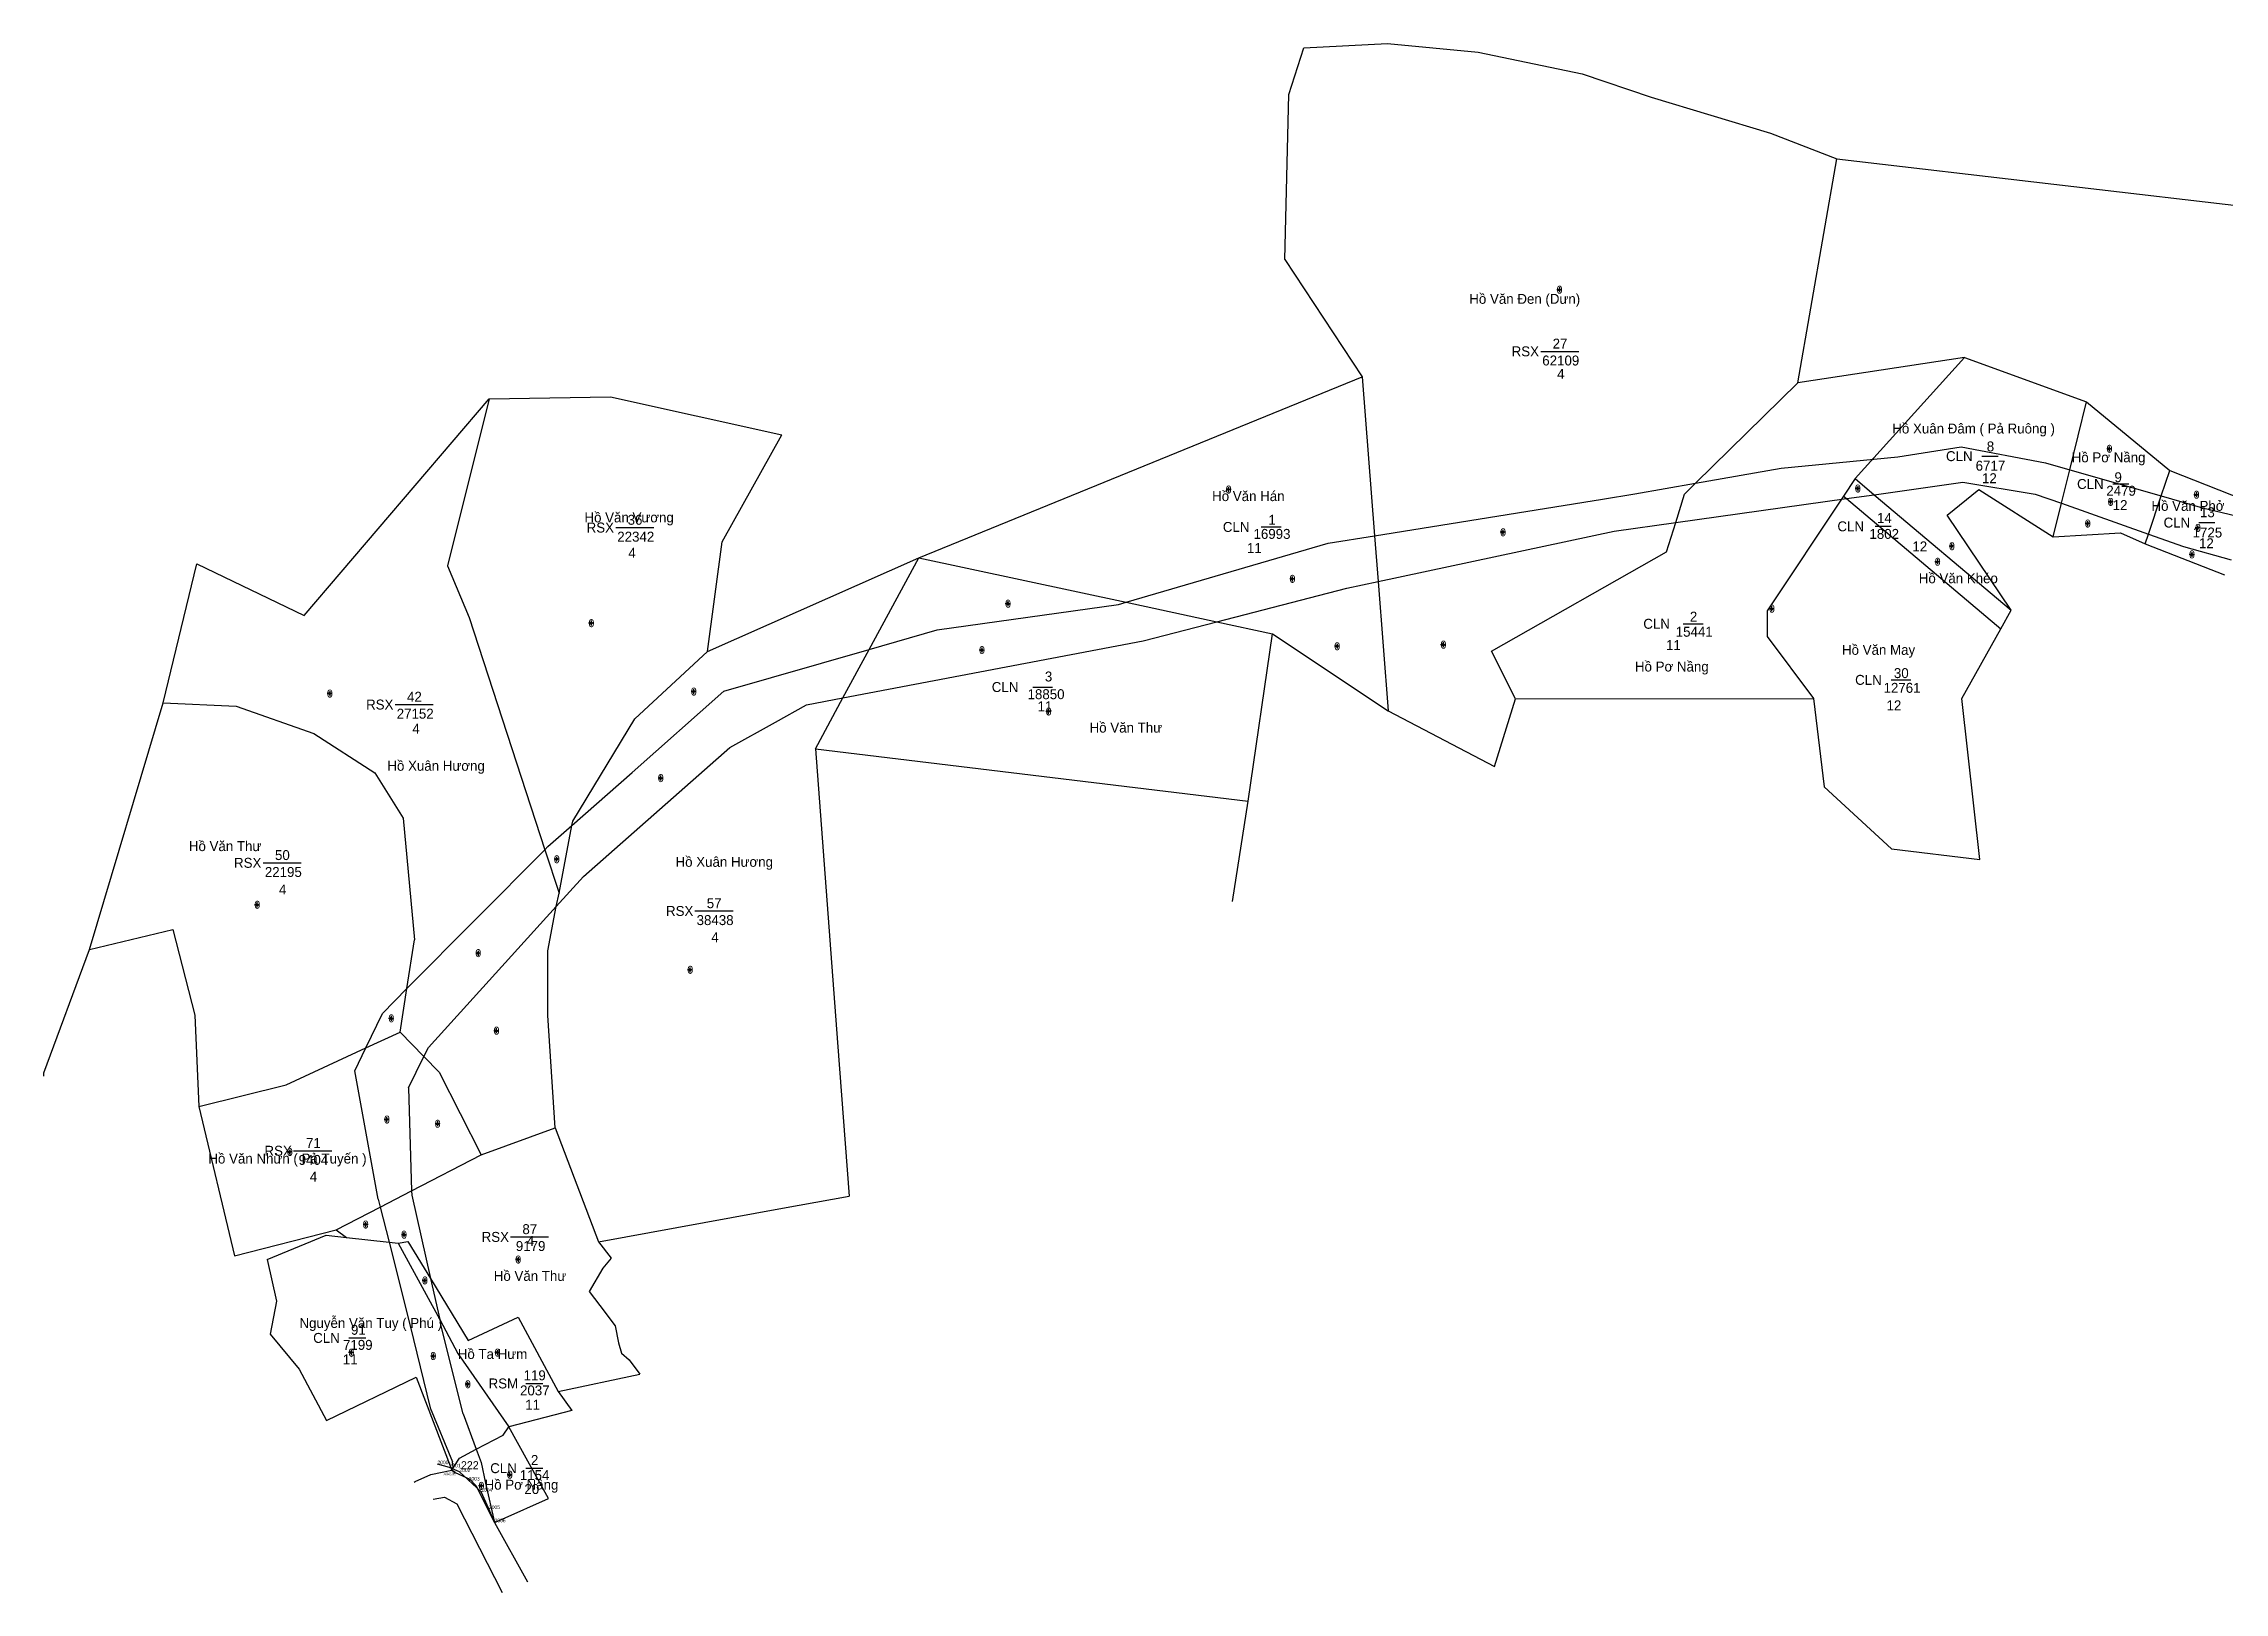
# Model space of a CAD drawing. Extents: x 554102 to 558995, y 1848938 to 1850054.
# Drawn here: x 554102 to 555198, y 1848939 to 1849718 of the extents above; entities that cross this region are included whole.
import ezdxf

# ---------------------------------------------------------------- set-up
doc = ezdxf.new("R2010")
doc.units = 0
for name, color, linetype in [('Level 10', 7, 'Continuous'), ('Level 11', 7, 'Continuous'), ('Level 12', 7, 'Continuous'), ('Level 13', 7, 'Continuous'), ('Level 14', 7, 'Continuous'), ('Level 15', 7, 'Continuous'), ('Level 16', 7, 'Continuous'), ('Level 17', 7, 'Continuous'), ('Level 20', 7, 'Continuous'), ('Level 23', 7, 'Continuous'), ('Level 36', 7, 'Continuous'), ('Level 7', 7, 'Continuous')]:
    doc.layers.add(name, color=color, linetype=linetype)

msp = doc.modelspace()

# ---------------------------------------------------------------- linework, layer by layer
at = {"layer": 'Level 10'}
for p, q in [((554728, 1849692), (554735.6, 1849715.5)), ((554735.6, 1849715.5), (554777.7, 1849717.6)), ((554777.7, 1849717.6), (554823.3, 1849713.2)), ((554823.3, 1849713.2), (554875.5, 1849702.3)), ((554875.5, 1849702.3), (554910.2, 1849690.7)), ((554726, 1849609), (554728, 1849692)), ((554910.2, 1849690.7), (554970.3, 1849672.6)), ((554970.3, 1849672.6), (555003.6, 1849659.6)), ((554984, 1849547), (555003.6, 1849659.6)), ((555003.6, 1849659.6), (555629.2, 1849586.4)), ((554726, 1849609), (554765, 1849550)), ((555067.8, 1849559.7), (554984, 1849547)), ((555012.8, 1849498.8), (555067.8, 1849559.7)), ((555067.8, 1849559.7), (555129.1, 1849537.4)), ((554542, 1849459), (554765, 1849550)), ((554765, 1849550), (554771.2, 1849470)), ((554233, 1849430), (554326, 1849539)), ((554326, 1849539), (554305, 1849455)), ((554326, 1849539), (554387, 1849540)), ((554387, 1849540), (554473.2, 1849520.9)), ((554932.6, 1849496.5), (554984, 1849547)), ((555120.7, 1849503.3), (555129.1, 1849537.4)), ((555129.1, 1849537.4), (555171, 1849502.9)), ((554443.2, 1849467), (554473.2, 1849520.9)), ((555034.3, 1849509.8), (555066.1, 1849514.8)), ((555066.1, 1849514.8), (555108.5, 1849506.8)), ((554932.6, 1849496.5), (554975.6, 1849504.1)), ((554975.6, 1849504.1), (555034.3, 1849509.8)), ((555108.5, 1849506.8), (555120.7, 1849503.3)), ((554902.1, 1849491.1), (554932.6, 1849496.5)), ((554927, 1849491), (554932.6, 1849496.5)), ((555012.8, 1849498.8), (555007, 1849490)), ((555012.8, 1849498.8), (555022.4, 1849490.7)), ((555022.4, 1849490.7), (555066.9, 1849497)), ((555059.1, 1849480.5), (555075, 1849493.4)), ((555066.9, 1849497), (555103.4, 1849491)), ((555075, 1849493.4), (555112.4, 1849469.6)), ((555116.6, 1849486.4), (555120.7, 1849503.3)), ((555120.7, 1849503.3), (555166.7, 1849490.1)), ((555166.7, 1849490.1), (555171, 1849502.9)), ((555171, 1849502.9), (555214, 1849485.9)), ((554771.2, 1849470), (554885.8, 1849488.4)), ((554885.8, 1849488.4), (554902.1, 1849491.1)), ((554922.6, 1849476.7), (554927, 1849491)), ((554922.6, 1849476.7), (555008.4, 1849488.8)), ((555007, 1849490), (554968.6, 1849432.3)), ((555007, 1849490), (555008.4, 1849488.8)), ((555008.4, 1849488.8), (555022.4, 1849490.7)), ((555008.4, 1849488.8), (555086, 1849423.3)), ((555022.4, 1849490.7), (555091.2, 1849432.6)), ((555103.4, 1849491), (555116.6, 1849486.4)), ((555112.4, 1849469.6), (555116.6, 1849486.4)), ((555116.6, 1849486.4), (555160.3, 1849470.9)), ((555160.3, 1849470.9), (555166.7, 1849490.1)), ((555166.7, 1849490.1), (555187.5, 1849484.1)), ((555187.5, 1849484.1), (555210.7, 1849478.5)), ((554773, 1849447.1), (554891.6, 1849472.3)), ((554891.6, 1849472.3), (554922.6, 1849476.7)), ((554918, 1849462), (554922.6, 1849476.7)), ((555091.2, 1849432.6), (555059.1, 1849480.5)), ((555112.4, 1849469.6), (555146.2, 1849471.5)), ((555146.2, 1849471.5), (555158.6, 1849466)), ((555158.6, 1849466), (555160.3, 1849470.9)), ((555160.3, 1849470.9), (555177.9, 1849464.7)), ((554435.7, 1849411.9), (554443.2, 1849467)), ((554646.2, 1849436.6), (554747.9, 1849466.3)), ((554747.9, 1849466.3), (554771.2, 1849470)), ((554771.2, 1849470), (554773, 1849447.1)), ((554830, 1849412), (554918, 1849462)), ((555158.6, 1849466), (555198.6, 1849450.5)), ((555177.9, 1849464.7), (555201.8, 1849457.9)), ((554162, 1849386), (554179, 1849456)), ((554179, 1849456), (554233, 1849430)), ((554305, 1849455), (554316, 1849429)), ((554435.7, 1849411.9), (554542, 1849459)), ((554517, 1849412.9), (554542, 1849459)), ((554542, 1849459), (554646.2, 1849436.6)), ((554691.8, 1849426.8), (554757.2, 1849443.7)), ((554757.2, 1849443.7), (554773, 1849447.1)), ((554773, 1849447.1), (554778, 1849382)), ((554316, 1849429), (554354, 1849312.2)), ((554551.3, 1849422.7), (554642.5, 1849435.5)), ((554642.5, 1849435.5), (554646.2, 1849436.6)), ((554646.2, 1849436.6), (554691.8, 1849426.8)), ((554654.9, 1849417.2), (554691.8, 1849426.8)), ((554691.8, 1849426.8), (554719.9, 1849420.7)), ((554968.6, 1849432.3), (554968.6, 1849419.4)), ((555086, 1849423.3), (555091.2, 1849432.6)), ((554503.8, 1849388.5), (554654.9, 1849417.2)), ((554517, 1849412.9), (554551.3, 1849422.7)), ((554707.6, 1849336.6), (554719.9, 1849420.7)), ((554719.9, 1849420.7), (554778, 1849382)), ((554968.6, 1849419.4), (554991.9, 1849388.2)), ((555066.4, 1849388.3), (555086, 1849423.3)), ((554399.3, 1849378), (554435.7, 1849411.9)), ((554443.9, 1849391.9), (554517, 1849412.9)), ((554503.8, 1849388.5), (554517, 1849412.9)), ((554842, 1849388), (554830, 1849412)), ((554125, 1849262), (554162, 1849386)), ((554162, 1849386), (554198.8, 1849384.3)), ((554198.8, 1849384.3), (554237.9, 1849370.7)), ((554397.9, 1849351.1), (554443.9, 1849391.9)), ((554469.9, 1849376.3), (554485.6, 1849385.1)), ((554485.6, 1849385.1), (554503.8, 1849388.5)), ((554490, 1849363), (554503.8, 1849388.5)), ((554831.4, 1849354), (554842, 1849388)), ((554842, 1849388), (554991.9, 1849388.2)), ((554991.9, 1849388.2), (554997.2, 1849343.9)), ((555075.5, 1849307.2), (555066.4, 1849388.3)), ((554368, 1849326.6), (554399.3, 1849378)), ((554447, 1849363.6), (554469.9, 1849376.3)), ((554778, 1849382), (554831.4, 1849354)), ((554237.9, 1849370.7), (554268.5, 1849350.8)), ((554373.5, 1849298.7), (554447, 1849363.6)), ((554490, 1849363), (554707.6, 1849336.6)), ((554490, 1849363), (554501.2, 1849215.3)), ((554268.5, 1849350.8), (554282.7, 1849328)), ((554367.6, 1849324.4), (554397.9, 1849351.1)), ((554997.2, 1849343.9), (555031.1, 1849312.6)), ((554282.7, 1849328), (554288.4, 1849266.8)), ((554699.8, 1849286.1), (554707.6, 1849336.6)), ((554355.5, 1849313.8), (554367.6, 1849324.4)), ((554361.1, 1849290.4), (554367.6, 1849324.4)), ((554367.6, 1849324.4), (554368, 1849326.6)), ((554284.6, 1849242.4), (554354, 1849312.2)), ((554354, 1849312.2), (554355.5, 1849313.8)), ((554354, 1849312.2), (554361.1, 1849290.4)), ((555031.1, 1849312.6), (555075.5, 1849307.2)), ((554359.7, 1849283.6), (554373.5, 1849298.7)), ((554359.7, 1849283.6), (554361.1, 1849290.4)), ((554295.4, 1849212.7), (554359.7, 1849283.6)), ((554355.5, 1849261.4), (554359.7, 1849283.6)), ((554125, 1849262), (554167, 1849272)), ((554167, 1849272), (554178, 1849229)), ((554284.6, 1849242.4), (554288.4, 1849266.8)), ((554102, 1849200), (554125, 1849262)), ((554355.5, 1849228.8), (554355.5, 1849261.4)), ((554272.3, 1849229.9), (554284.6, 1849242.4)), ((554281.2, 1849220.4), (554284.6, 1849242.4)), ((554264, 1849212.5), (554272.3, 1849229.9)), ((554178, 1849229), (554180, 1849183)), ((554264, 1849212.5), (554281.2, 1849220.4)), ((554281.2, 1849220.4), (554293.2, 1849208.2)), ((554359.2, 1849172.4), (554355.5, 1849228.8)), ((554224, 1849194), (554264, 1849212.5)), ((554258.5, 1849201), (554264, 1849212.5)), ((554285.4, 1849192.5), (554293.2, 1849208.2)), ((554293.2, 1849208.2), (554295.4, 1849212.7)), ((554293.2, 1849208.2), (554300.8, 1849200.3)), ((554501.2, 1849215.3), (554507, 1849138)), ((554102, 1849198.4), (554102, 1849200)), ((554270.2, 1849136.5), (554258.5, 1849201)), ((554300.8, 1849200.3), (554322, 1849158.8)), ((554180, 1849183), (554224, 1849194)), ((554285.4, 1849192.5), (554287, 1849140.7)), ((554180, 1849183), (554198, 1849108)), ((554322, 1849158.8), (554359.2, 1849172.4)), ((554359.2, 1849172.4), (554381, 1849115)), ((554287, 1849140.7), (554322, 1849158.8)), ((554249, 1849121), (554271.2, 1849132.5)), ((554270.2, 1849136.5), (554271.2, 1849132.5)), ((554271.2, 1849132.5), (554287, 1849140.7)), ((554271.2, 1849132.5), (554275.7, 1849114.8)), ((554287, 1849140.7), (554287.1, 1849138.5)), ((554287.1, 1849138.5), (554296.5, 1849096.6)), ((554381, 1849115), (554473.5, 1849131.9)), ((554473.5, 1849131.9), (554507, 1849138)), ((554198, 1849108), (554249, 1849121)), ((554249, 1849121), (554254.2, 1849117.2)), ((554214.3, 1849106.2), (554244, 1849118.3)), ((554244, 1849118.3), (554254.2, 1849117.2)), ((554254.2, 1849117.2), (554275.7, 1849114.8)), ((554275.7, 1849114.8), (554286.3, 1849072.7)), ((554275.7, 1849114.8), (554280.2, 1849114.3)), ((554280.2, 1849114.3), (554285.1, 1849115.2)), ((554280.2, 1849114.3), (554294.3, 1849088.5)), ((554285.1, 1849115.2), (554296.5, 1849096.6)), ((554381, 1849115), (554387.3, 1849106.8)), ((554214.3, 1849106.2), (554219.1, 1849085.1)), ((554383.1, 1849101.8), (554376.3, 1849090)), ((554387.3, 1849106.8), (554383.1, 1849101.8)), ((554294.3, 1849088.5), (554301.1, 1849076)), ((554296.5, 1849096.6), (554315.5, 1849065.4)), ((554296.5, 1849096.6), (554301.1, 1849076)), ((554376.3, 1849090), (554381.6, 1849083)), ((554219.1, 1849085.1), (554215.8, 1849068.6)), ((554301.1, 1849076), (554310.3, 1849058.8)), ((554301.1, 1849076), (554301.4, 1849074.6)), ((554315.5, 1849065.4), (554340.5, 1849077.1)), ((554340.5, 1849077.1), (554360.6, 1849039.7)), ((554381.6, 1849083), (554389.4, 1849072.8)), ((554215.8, 1849068.6), (554230.5, 1849051)), ((554286.3, 1849072.7), (554296.3, 1849031.6)), ((554312.9, 1849028.6), (554301.4, 1849074.6)), ((554389.4, 1849072.8), (554391, 1849064.2)), ((554310.3, 1849058.8), (554335.8, 1849022)), ((554391, 1849064.2), (554392.5, 1849059)), ((554392.5, 1849059), (554396.4, 1849055.6)), ((554396.4, 1849055.6), (554401.7, 1849048.5)), ((554230.5, 1849051), (554244.2, 1849025.2)), ((554244.2, 1849025.2), (554289.3, 1849046.9)), ((554289.3, 1849046.9), (554307.2, 1849000.2)), ((554360.6, 1849039.7), (554401.7, 1849048.5)), ((554360.6, 1849039.7), (554367.5, 1849030.2)), ((554296.3, 1849031.6), (554296.3, 1849031.6)), ((554296.3, 1849031.6), (554307.5, 1849004.4)), ((554312.9, 1849028.6), (554319.5, 1849010.7)), ((554333.1, 1849017.8), (554335.8, 1849022)), ((554367.5, 1849030.2), (554335.8, 1849022)), ((554355.9, 1848986), (554335.8, 1849022)), ((554311.1, 1849006.3), (554319.5, 1849010.7)), ((554319.5, 1849010.7), (554333.1, 1849017.8)), ((554319.5, 1849010.7), (554322, 1849004.1)), ((554296.7, 1848998), (554307.2, 1849000.2)), ((554307.2, 1849000.2), (554308.6, 1849002.3)), ((554307.2, 1849000.2), (554307.9, 1849001.9)), ((554308.9, 1848999.1), (554307.2, 1849000.2)), ((554307.9, 1849001.9), (554307.5, 1849004.4)), ((554308.6, 1849002.3), (554311.1, 1849006.3)), ((554308.9, 1848999.1), (554316.2, 1848995.7)), ((554322, 1849004.1), (554324.2, 1848993.6)), ((554288.2, 1848994.2), (554288.8, 1848994.5)), ((554288.8, 1848994.5), (554296.7, 1848998)), ((554316.2, 1848995.7), (554319.3, 1848992.5)), ((554319.3, 1848992.5), (554328.6, 1848973.9)), ((554324.2, 1848993.6), (554328.6, 1848973.9)), ((554297.9, 1848985.6), (554303.6, 1848986.7)), ((554332.5, 1848975.6), (554355.9, 1848986)), ((554328.6, 1848973.9), (554332.5, 1848975.6))]:
    msp.add_line(p, q, dxfattribs=at)
at = {"layer": 'Level 11'}
for p, q in [((554863.5, 1849593.8), (554862.9, 1849593.8)), ((554864.1, 1849594.4), (554863.5, 1849593.8)), ((554863.5, 1849593.8), (554864.1, 1849593.2)), ((554864.1, 1849595), (554864.1, 1849594.4)), ((554864.7, 1849593.8), (554864.1, 1849594.4)), ((554864.1, 1849593.2), (554864.7, 1849593.8)), ((554864.1, 1849593.2), (554864.1, 1849592.5)), ((554865.4, 1849593.8), (554864.7, 1849593.8)), ((555140.6, 1849514.4), (555139.9, 1849513.8)), ((555140.6, 1849515), (555140.6, 1849514.4)), ((555141.2, 1849513.8), (555140.6, 1849514.4)), ((555139.9, 1849513.8), (555139.3, 1849513.8)), ((555139.9, 1849513.8), (555140.6, 1849513.1)), ((555140.6, 1849513.1), (555141.2, 1849513.8)), ((555140.6, 1849513.1), (555140.6, 1849512.5)), ((555141.8, 1849513.8), (555141.2, 1849513.8)), ((554697.1, 1849493.3), (554696.5, 1849493.3)), ((554697.7, 1849493.9), (554697.1, 1849493.3)), ((554697.1, 1849493.3), (554697.7, 1849492.7)), ((554697.7, 1849494.5), (554697.7, 1849493.9)), ((554698.3, 1849493.3), (554697.7, 1849493.9)), ((554697.7, 1849492.7), (554698.3, 1849493.3)), ((554697.7, 1849492.7), (554697.7, 1849492)), ((554699, 1849493.3), (554698.3, 1849493.3)), ((555013.5, 1849493.8), (555012.9, 1849493.8)), ((555014.1, 1849494.4), (555013.5, 1849493.8)), ((555013.5, 1849493.8), (555014.1, 1849493.2)), ((555014.1, 1849495), (555014.1, 1849494.4)), ((555014.7, 1849493.8), (555014.1, 1849494.4)), ((555014.1, 1849493.2), (555014.7, 1849493.8)), ((555014.1, 1849493.2), (555014.1, 1849492.5)), ((555015.4, 1849493.8), (555014.7, 1849493.8)), ((555140.6, 1849487.1), (555140, 1849487.1)), ((555141.2, 1849487.7), (555140.6, 1849487.1)), ((555140.6, 1849487.1), (555141.2, 1849486.5)), ((555141.2, 1849488.3), (555141.2, 1849487.7)), ((555141.8, 1849487.1), (555141.2, 1849487.7)), ((555141.2, 1849486.5), (555141.8, 1849487.1)), ((555141.2, 1849486.5), (555141.2, 1849485.8)), ((555142.5, 1849487.1), (555141.8, 1849487.1)), ((555183.8, 1849490.7), (555183.1, 1849490.7)), ((555184.4, 1849491.3), (555183.8, 1849490.7)), ((555183.8, 1849490.7), (555184.4, 1849490.1)), ((555184.4, 1849492), (555184.4, 1849491.3)), ((555185, 1849490.7), (555184.4, 1849491.3)), ((555184.4, 1849490.1), (555185, 1849490.7)), ((555184.4, 1849490.1), (555184.4, 1849489.5)), ((555185.6, 1849490.7), (555185, 1849490.7)), ((554835, 1849471.8), (554834.4, 1849471.8)), ((554835.6, 1849472.4), (554835, 1849471.8)), ((554835, 1849471.8), (554835.6, 1849471.2)), ((554835.6, 1849473), (554835.6, 1849472.4)), ((554836.3, 1849471.8), (554835.6, 1849472.4)), ((554835.6, 1849471.2), (554836.3, 1849471.8)), ((554835.6, 1849471.2), (554835.6, 1849470.5)), ((554836.9, 1849471.8), (554836.3, 1849471.8)), ((555129.1, 1849476.2), (555128.4, 1849476.2)), ((555129.7, 1849476.8), (555129.1, 1849476.2)), ((555129.1, 1849476.2), (555129.7, 1849475.6)), ((555129.7, 1849477.4), (555129.7, 1849476.8)), ((555130.3, 1849476.2), (555129.7, 1849476.8)), ((555129.7, 1849475.6), (555130.3, 1849476.2)), ((555129.7, 1849475.6), (555129.7, 1849474.9)), ((555130.9, 1849476.2), (555130.3, 1849476.2)), ((555184.4, 1849474), (555183.8, 1849474)), ((555185, 1849474.6), (555184.4, 1849474)), ((555184.4, 1849474), (555185, 1849473.4)), ((555185, 1849475.2), (555185, 1849474.6)), ((555185.7, 1849474), (555185, 1849474.6)), ((555185, 1849473.4), (555185.7, 1849474)), ((555185, 1849473.4), (555185, 1849472.7)), ((555186.3, 1849474), (555185.7, 1849474)), ((555060.7, 1849464.8), (555060.1, 1849464.8)), ((555061.3, 1849465.4), (555060.7, 1849464.8)), ((555060.7, 1849464.8), (555061.3, 1849464.2)), ((555061.3, 1849466.1), (555061.3, 1849465.4)), ((555062, 1849464.8), (555061.3, 1849465.4)), ((555061.3, 1849464.2), (555062, 1849464.8)), ((555061.3, 1849464.2), (555061.3, 1849463.6)), ((555062.6, 1849464.8), (555062, 1849464.8)), ((555181.5, 1849460.7), (555180.8, 1849460.7)), ((555182.1, 1849461.3), (555181.5, 1849460.7)), ((555181.5, 1849460.7), (555182.1, 1849460.1)), ((555182.1, 1849461.9), (555182.1, 1849461.3)), ((555182.7, 1849460.7), (555182.1, 1849461.3)), ((555182.1, 1849460.1), (555182.7, 1849460.7)), ((555182.1, 1849460.1), (555182.1, 1849459.4)), ((555183.3, 1849460.7), (555182.7, 1849460.7)), ((554729.7, 1849449), (554729.1, 1849448.4)), ((554729.7, 1849449.6), (554729.7, 1849449)), ((554730.4, 1849448.4), (554729.7, 1849449)), ((555053.5, 1849457), (555052.9, 1849457)), ((555054.2, 1849457.6), (555053.5, 1849457)), ((555053.5, 1849457), (555054.2, 1849456.4)), ((555054.2, 1849458.3), (555054.2, 1849457.6)), ((555054.8, 1849457), (555054.2, 1849457.6)), ((555054.2, 1849456.4), (555054.8, 1849457)), ((555054.2, 1849456.4), (555054.2, 1849455.8)), ((555055.4, 1849457), (555054.8, 1849457)), ((554729.1, 1849448.4), (554728.5, 1849448.4)), ((554729.1, 1849448.4), (554729.7, 1849447.8)), ((554729.7, 1849447.8), (554730.4, 1849448.4)), ((554729.7, 1849447.8), (554729.7, 1849447.1)), ((554731, 1849448.4), (554730.4, 1849448.4)), ((554377.3, 1849426.7), (554376.6, 1849426.1)), ((554377.3, 1849427.4), (554377.3, 1849426.7)), ((554377.9, 1849426.1), (554377.3, 1849426.7)), ((554586.2, 1849435.9), (554585.5, 1849435.9)), ((554586.8, 1849436.6), (554586.2, 1849435.9)), ((554586.2, 1849435.9), (554586.8, 1849435.3)), ((554586.8, 1849437.2), (554586.8, 1849436.6)), ((554587.4, 1849435.9), (554586.8, 1849436.6)), ((554586.8, 1849435.3), (554587.4, 1849435.9)), ((554586.8, 1849435.3), (554586.8, 1849434.7)), ((554588, 1849435.9), (554587.4, 1849435.9)), ((554970.2, 1849433.4), (554969.6, 1849433.4)), ((554970.8, 1849434), (554970.2, 1849433.4)), ((554970.2, 1849433.4), (554970.8, 1849432.8)), ((554970.8, 1849434.7), (554970.8, 1849434)), ((554971.5, 1849433.4), (554970.8, 1849434)), ((554970.8, 1849432.8), (554971.5, 1849433.4)), ((554970.8, 1849432.8), (554970.8, 1849432.2)), ((554972.1, 1849433.4), (554971.5, 1849433.4)), ((554376.6, 1849426.1), (554376, 1849426.1)), ((554376.6, 1849426.1), (554377.3, 1849425.5)), ((554377.3, 1849425.5), (554377.9, 1849426.1)), ((554377.3, 1849425.5), (554377.3, 1849424.9)), ((554378.5, 1849426.1), (554377.9, 1849426.1)), ((554752.3, 1849415.8), (554752.3, 1849415.2)), ((554805.6, 1849416), (554805, 1849415.3)), ((554805.6, 1849416.6), (554805.6, 1849416)), ((554806.3, 1849415.3), (554805.6, 1849416)), ((554573.1, 1849412.6), (554572.4, 1849412.6)), ((554573.7, 1849413.2), (554573.1, 1849412.6)), ((554573.1, 1849412.6), (554573.7, 1849411.9)), ((554573.7, 1849413.8), (554573.7, 1849413.2)), ((554574.3, 1849412.6), (554573.7, 1849413.2)), ((554573.7, 1849411.9), (554574.3, 1849412.6)), ((554573.7, 1849411.9), (554573.7, 1849411.3)), ((554574.9, 1849412.6), (554574.3, 1849412.6)), ((554751.7, 1849414.5), (554751.1, 1849414.5)), ((554752.3, 1849415.2), (554751.7, 1849414.5)), ((554751.7, 1849414.5), (554752.3, 1849413.9)), ((554752.9, 1849414.5), (554752.3, 1849415.2)), ((554752.3, 1849413.9), (554752.9, 1849414.5)), ((554752.3, 1849413.9), (554752.3, 1849413.3)), ((554753.6, 1849414.5), (554752.9, 1849414.5)), ((554805, 1849415.3), (554804.4, 1849415.3)), ((554805, 1849415.3), (554805.6, 1849414.7)), ((554805.6, 1849414.7), (554806.3, 1849415.3)), ((554805.6, 1849414.7), (554805.6, 1849414.1)), ((554806.9, 1849415.3), (554806.3, 1849415.3)), ((554245.2, 1849390.7), (554244.6, 1849390.7)), ((554245.8, 1849391.3), (554245.2, 1849390.7)), ((554245.2, 1849390.7), (554245.8, 1849390.1)), ((554245.8, 1849391.9), (554245.8, 1849391.3)), ((554246.4, 1849390.7), (554245.8, 1849391.3)), ((554245.8, 1849390.1), (554246.4, 1849390.7)), ((554245.8, 1849390.1), (554245.8, 1849389.4)), ((554247.1, 1849390.7), (554246.4, 1849390.7)), ((554428.2, 1849391.7), (554427.6, 1849391.7)), ((554428.8, 1849392.3), (554428.2, 1849391.7)), ((554428.2, 1849391.7), (554428.8, 1849391.1)), ((554428.8, 1849392.9), (554428.8, 1849392.3)), ((554429.4, 1849391.7), (554428.8, 1849392.3)), ((554428.8, 1849391.1), (554429.4, 1849391.7)), ((554428.8, 1849391.1), (554428.8, 1849390.4)), ((554430.1, 1849391.7), (554429.4, 1849391.7)), ((554607.1, 1849382.9), (554607.1, 1849382.3)), ((554606.5, 1849381.7), (554605.9, 1849381.7)), ((554607.1, 1849382.3), (554606.5, 1849381.7)), ((554606.5, 1849381.7), (554607.1, 1849381)), ((554607.8, 1849381.7), (554607.1, 1849382.3)), ((554607.1, 1849381), (554607.8, 1849381.7)), ((554607.1, 1849381), (554607.1, 1849380.4)), ((554608.4, 1849381.7), (554607.8, 1849381.7)), ((554411.5, 1849348.2), (554410.9, 1849348.2)), ((554412.1, 1849348.9), (554411.5, 1849348.2)), ((554411.5, 1849348.2), (554412.1, 1849347.6)), ((554412.1, 1849349.5), (554412.1, 1849348.9)), ((554412.8, 1849348.2), (554412.1, 1849348.9)), ((554412.1, 1849347.6), (554412.8, 1849348.2)), ((554412.1, 1849347.6), (554412.1, 1849347)), ((554413.4, 1849348.2), (554412.8, 1849348.2)), ((554359.3, 1849307.4), (554358.7, 1849307.4)), ((554359.9, 1849308), (554359.3, 1849307.4)), ((554359.3, 1849307.4), (554359.9, 1849306.8)), ((554359.9, 1849308.7), (554359.9, 1849308)), ((554360.5, 1849307.4), (554359.9, 1849308)), ((554359.9, 1849306.8), (554360.5, 1849307.4)), ((554359.9, 1849306.8), (554359.9, 1849306.2)), ((554361.2, 1849307.4), (554360.5, 1849307.4)), ((554208.6, 1849284.5), (554208, 1849284.5)), ((554209.2, 1849285.1), (554208.6, 1849284.5)), ((554208.6, 1849284.5), (554209.2, 1849283.9)), ((554209.2, 1849285.8), (554209.2, 1849285.1)), ((554209.9, 1849284.5), (554209.2, 1849285.1)), ((554209.2, 1849283.9), (554209.9, 1849284.5)), ((554210.5, 1849284.5), (554209.9, 1849284.5)), ((554209.2, 1849283.9), (554209.2, 1849283.2)), ((554319.8, 1849260.2), (554319.2, 1849260.2)), ((554320.4, 1849260.8), (554319.8, 1849260.2)), ((554319.8, 1849260.2), (554320.4, 1849259.6)), ((554320.4, 1849261.4), (554320.4, 1849260.8)), ((554321, 1849260.2), (554320.4, 1849260.8)), ((554320.4, 1849259.6), (554321, 1849260.2)), ((554320.4, 1849259.6), (554320.4, 1849258.9)), ((554321.7, 1849260.2), (554321, 1849260.2)), ((554426.3, 1849251.8), (554425.7, 1849251.8)), ((554426.9, 1849252.4), (554426.3, 1849251.8)), ((554426.3, 1849251.8), (554426.9, 1849251.1)), ((554426.9, 1849253), (554426.9, 1849252.4)), ((554427.6, 1849251.8), (554426.9, 1849252.4)), ((554426.9, 1849251.1), (554427.6, 1849251.8)), ((554426.9, 1849251.1), (554426.9, 1849250.5)), ((554428.2, 1849251.8), (554427.6, 1849251.8)), ((554276.1, 1849227.4), (554275.4, 1849227.4)), ((554276.7, 1849228.1), (554276.1, 1849227.4)), ((554276.1, 1849227.4), (554276.7, 1849226.8)), ((554276.7, 1849228.7), (554276.7, 1849228.1)), ((554277.3, 1849227.4), (554276.7, 1849228.1)), ((554276.7, 1849226.8), (554277.3, 1849227.4)), ((554276.7, 1849226.8), (554276.7, 1849226.2)), ((554277.9, 1849227.4), (554277.3, 1849227.4)), ((554328.9, 1849221.2), (554328.3, 1849221.2)), ((554329.5, 1849221.8), (554328.9, 1849221.2)), ((554328.9, 1849221.2), (554329.5, 1849220.6)), ((554329.5, 1849222.4), (554329.5, 1849221.8)), ((554330.2, 1849221.2), (554329.5, 1849221.8)), ((554329.5, 1849220.6), (554330.2, 1849221.2)), ((554329.5, 1849220.6), (554329.5, 1849219.9)), ((554330.8, 1849221.2), (554330.2, 1849221.2)), ((554273.8, 1849176.5), (554273.2, 1849176.5)), ((554274.4, 1849177.1), (554273.8, 1849176.5)), ((554273.8, 1849176.5), (554274.4, 1849175.8)), ((554274.4, 1849177.7), (554274.4, 1849177.1)), ((554275.1, 1849176.5), (554274.4, 1849177.1)), ((554274.4, 1849175.8), (554275.1, 1849176.5)), ((554274.4, 1849175.8), (554274.4, 1849175.2)), ((554275.7, 1849176.5), (554275.1, 1849176.5)), ((554299.4, 1849174.4), (554298.8, 1849174.4)), ((554300, 1849175.1), (554299.4, 1849174.4)), ((554299.4, 1849174.4), (554300, 1849173.8)), ((554300, 1849175.7), (554300, 1849175.1)), ((554300.6, 1849174.4), (554300, 1849175.1)), ((554300, 1849173.8), (554300.6, 1849174.4)), ((554301.2, 1849174.4), (554300.6, 1849174.4)), ((554300, 1849173.8), (554300, 1849173.2)), ((554225.1, 1849160.2), (554224.4, 1849160.2)), ((554225.7, 1849160.9), (554225.1, 1849160.2)), ((554225.1, 1849160.2), (554225.7, 1849159.6)), ((554225.7, 1849161.5), (554225.7, 1849160.9)), ((554226.3, 1849160.2), (554225.7, 1849160.9)), ((554225.7, 1849159.6), (554226.3, 1849160.2)), ((554225.7, 1849159.6), (554225.7, 1849159)), ((554226.9, 1849160.2), (554226.3, 1849160.2)), ((554263.2, 1849123.7), (554262.6, 1849123.7)), ((554263.8, 1849124.3), (554263.2, 1849123.7)), ((554263.2, 1849123.7), (554263.8, 1849123.1)), ((554263.8, 1849124.9), (554263.8, 1849124.3)), ((554264.4, 1849123.7), (554263.8, 1849124.3)), ((554263.8, 1849123.1), (554264.4, 1849123.7)), ((554263.8, 1849123.1), (554263.8, 1849122.4)), ((554265.1, 1849123.7), (554264.4, 1849123.7)), ((554283.1, 1849119.9), (554283.1, 1849119.3)), ((554282.5, 1849118.6), (554281.9, 1849118.6)), ((554283.1, 1849119.3), (554282.5, 1849118.6)), ((554282.5, 1849118.6), (554283.1, 1849118)), ((554283.7, 1849118.6), (554283.1, 1849119.3)), ((554283.1, 1849118), (554283.7, 1849118.6)), ((554283.1, 1849118), (554283.1, 1849117.4)), ((554284.4, 1849118.6), (554283.7, 1849118.6)), ((554339.9, 1849106.1), (554339.2, 1849106.1)), ((554340.5, 1849106.7), (554339.9, 1849106.1)), ((554339.9, 1849106.1), (554340.5, 1849105.4)), ((554340.5, 1849107.3), (554340.5, 1849106.7)), ((554341.1, 1849106.1), (554340.5, 1849106.7)), ((554340.5, 1849105.4), (554341.1, 1849106.1)), ((554340.5, 1849105.4), (554340.5, 1849104.8)), ((554341.8, 1849106.1), (554341.1, 1849106.1)), ((554293, 1849095.6), (554292.3, 1849095.6)), ((554293.6, 1849096.2), (554293, 1849095.6)), ((554293, 1849095.6), (554293.6, 1849095)), ((554293.6, 1849096.8), (554293.6, 1849096.2)), ((554294.2, 1849095.6), (554293.6, 1849096.2)), ((554293.6, 1849095), (554294.2, 1849095.6)), ((554293.6, 1849095), (554293.6, 1849094.3)), ((554294.8, 1849095.6), (554294.2, 1849095.6)), ((554255.9, 1849059.3), (554255.3, 1849059.3)), ((554256.6, 1849059.9), (554255.9, 1849059.3)), ((554255.9, 1849059.3), (554256.6, 1849058.7)), ((554256.6, 1849060.5), (554256.6, 1849059.9)), ((554257.2, 1849059.3), (554256.6, 1849059.9)), ((554256.6, 1849058.7), (554257.2, 1849059.3)), ((554256.6, 1849058.7), (554256.6, 1849058)), ((554257.8, 1849059.3), (554257.2, 1849059.3)), ((554297.2, 1849057.6), (554296.6, 1849057.6)), ((554297.8, 1849058.2), (554297.2, 1849057.6)), ((554297.2, 1849057.6), (554297.8, 1849056.9)), ((554297.8, 1849058.8), (554297.8, 1849058.2)), ((554298.4, 1849057.6), (554297.8, 1849058.2)), ((554297.8, 1849056.9), (554298.4, 1849057.6)), ((554297.8, 1849056.9), (554297.8, 1849056.3)), ((554299.1, 1849057.6), (554298.4, 1849057.6)), ((554329.5, 1849059.3), (554328.9, 1849059.3)), ((554330.1, 1849059.9), (554329.5, 1849059.3)), ((554329.5, 1849059.3), (554330.1, 1849058.7)), ((554330.1, 1849060.5), (554330.1, 1849059.9)), ((554330.7, 1849059.3), (554330.1, 1849059.9)), ((554330.1, 1849058.7), (554330.7, 1849059.3)), ((554330.1, 1849058.7), (554330.1, 1849058)), ((554331.4, 1849059.3), (554330.7, 1849059.3)), ((554314.5, 1849043.4), (554313.9, 1849043.4)), ((554315.1, 1849044), (554314.5, 1849043.4)), ((554314.5, 1849043.4), (554315.1, 1849042.7)), ((554315.1, 1849044.6), (554315.1, 1849044)), ((554315.8, 1849043.4), (554315.1, 1849044)), ((554315.1, 1849042.7), (554315.8, 1849043.4)), ((554316.4, 1849043.4), (554315.8, 1849043.4)), ((554315.1, 1849042.7), (554315.1, 1849042.1)), ((554336.2, 1848999.2), (554336.2, 1848998.5)), ((554321.3, 1848992.3), (554320.7, 1848992.3)), ((554321.9, 1848992.9), (554321.3, 1848992.3)), ((554321.3, 1848992.3), (554321.9, 1848991.6)), ((554321.9, 1848993.5), (554321.9, 1848992.9)), ((554322.6, 1848992.3), (554321.9, 1848992.9)), ((554321.9, 1848991.6), (554322.6, 1848992.3)), ((554321.9, 1848991.6), (554321.9, 1848991)), ((554323.2, 1848992.3), (554322.6, 1848992.3)), ((554335.6, 1848997.9), (554335, 1848997.9)), ((554336.2, 1848998.5), (554335.6, 1848997.9)), ((554335.6, 1848997.9), (554336.2, 1848997.3)), ((554336.9, 1848997.9), (554336.2, 1848998.5)), ((554336.2, 1848997.3), (554336.9, 1848997.9)), ((554336.2, 1848997.3), (554336.2, 1848996.7)), ((554337.5, 1848997.9), (554336.9, 1848997.9))]:
    msp.add_line(p, q, dxfattribs=at)
for centre in [(554864.1, 1849593.8), (555140.6, 1849513.8), (554697.7, 1849493.3), (555014.1, 1849493.8), (555141.2, 1849487.1), (555184.4, 1849490.7), (554835.6, 1849471.8), (555129.7, 1849476.2), (555185, 1849474), (555061.3, 1849464.8), (555182.1, 1849460.7), (554729.7, 1849448.4), (555054.2, 1849457), (554586.8, 1849435.9), (554970.8, 1849433.4), (554377.3, 1849426.1), (554573.7, 1849412.6), (554752.3, 1849414.5), (554805.6, 1849415.3), (554245.8, 1849390.7), (554428.8, 1849391.7), (554607.1, 1849381.7), (554412.1, 1849348.2), (554359.9, 1849307.4), (554209.2, 1849284.5), (554320.4, 1849260.2), (554426.9, 1849251.8), (554276.7, 1849227.4), (554329.5, 1849221.2), (554274.4, 1849176.5), (554300, 1849174.4), (554225.7, 1849160.2), (554263.8, 1849123.7), (554283.1, 1849118.6), (554340.5, 1849106.1), (554293.6, 1849095.6), (554256.6, 1849059.3), (554297.8, 1849057.6), (554330.1, 1849059.3), (554315.1, 1849043.4), (554321.9, 1848992.3), (554336.2, 1848997.9)]:
    msp.add_circle(centre, 0.15, dxfattribs=at)
at = {"layer": 'Level 16'}
for p, q in [((554714.2, 1849474.5), (554724.2, 1849474.5)), ((554926.4, 1849425.8), (554936.4, 1849425.8)), ((554599.3, 1849394), (554609.3, 1849394)), ((554255.5, 1849066.7), (554264, 1849066.7)), ((554344.5, 1849043.8), (554352.9, 1849043.8)), ((554344.5, 1849001.2), (554352.9, 1849001.2))]:
    msp.add_line(p, q, dxfattribs=at)
for points in [[(554854.7, 1849562.8), (554873.8, 1849562.8)], [(555076.5, 1849510.1), (555084.7, 1849510.1)], [(555142.3, 1849496.1), (555150.4, 1849496.1)], [(554389.6, 1849474.2), (554408.8, 1849474.2)], [(555022.8, 1849474.9), (555030.9, 1849474.9)], [(555185.6, 1849476.7), (555193.7, 1849476.7)], [(555031, 1849397.6), (555040.8, 1849397.6)], [(554278.7, 1849385.2), (554297.9, 1849385.2)], [(554212.3, 1849305.6), (554231.5, 1849305.6)], [(554429.4, 1849281.4), (554448.6, 1849281.4)], [(554227.6, 1849160.8), (554246.8, 1849160.8)], [(554336.7, 1849117.5), (554355.9, 1849117.5)]]:
    msp.add_lwpolyline(points, dxfattribs=at)
at = {"layer": 'Level 23'}
for p, q in [((554307.2, 1849000.2), (554308.9, 1848999.1)), ((554328.6, 1848973.9), (554345.2, 1848944))]:
    msp.add_line(p, q, dxfattribs=at)
msp.add_lwpolyline([(554303.6, 1848986.7), (554309.7, 1848983.3), (554332.6, 1848938.7)], dxfattribs=at)
at = {"layer": 'Level 36'}
msp.add_lwpolyline([(554328.7, 1848974), (554325.9, 1848980.7), (554322, 1848989.3), (554311, 1848999.3), (554306.1, 1849001.6), (554300, 1849003.2)], dxfattribs=at)
at = {"layer": 'Level 7'}
for p, q in [((554300, 1849003.2), (554300, 1849003.2)), ((554306.1, 1849001.6), (554306.1, 1849001.6)), ((554311, 1848999.3), (554311, 1848999.3)), ((554315.7, 1848995), (554315.7, 1848995)), ((554322, 1848989.3), (554322, 1848989.3)), ((554325.9, 1848980.7), (554325.9, 1848980.7)), ((554328.7, 1848974), (554328.7, 1848974))]:
    msp.add_line(p, q, dxfattribs=at)

# ---------------------------------------------------------------- texts
at = {"layer": 'Level 12'}
for s, p in [('2000', (554300, 1849003.2)), ('2001', (554306.1, 1849001.6)), ('2002', (554311, 1848999.3)), ('2003', (554315.7, 1848995)), ('2004', (554322, 1848989.3)), ('2005', (554325.9, 1848980.7)), ('2006', (554328.7, 1848974))]:
    msp.add_text(s, height=1.8, dxfattribs=at).set_placement(p)
at = {"layer": 'Level 13'}
for s, p in [('0', (554862.7, 1849591.8)), ('0', (554862.7, 1849591.8)), ('0', (555139.2, 1849511.8)), ('0', (555139.2, 1849511.8)), ('0', (554696.3, 1849491.3)), ('0', (554696.3, 1849491.3)), ('0', (555012.7, 1849491.8)), ('0', (555012.7, 1849491.8)), ('0', (555183, 1849488.7)), ('0', (555183, 1849488.7)), ('0', (555139.8, 1849485.1)), ('0', (555139.8, 1849485.1)), ('0', (554834.3, 1849469.8)), ('0', (554834.3, 1849469.8)), ('0', (555128.3, 1849474.2)), ('0', (555128.3, 1849474.2)), ('0', (555183.7, 1849472)), ('0', (555183.7, 1849472)), ('0', (555060, 1849462.8)), ('0', (555060, 1849462.8)), ('0', (555180.7, 1849458.7)), ('0', (555180.7, 1849458.7)), ('0', (554728.4, 1849446.4)), ('0', (554728.4, 1849446.4)), ('0', (555052.8, 1849455)), ('0', (555052.8, 1849455)), ('0', (554585.4, 1849433.9)), ('0', (554585.4, 1849433.9)), ('0', (554375.9, 1849424.1)), ('0', (554375.9, 1849424.1)), ('0', (554969.5, 1849431.4)), ('0', (554969.5, 1849431.4)), ('0', (554750.9, 1849412.5)), ('0', (554750.9, 1849412.5)), ('0', (554804.3, 1849413.3)), ('0', (554804.3, 1849413.3)), ('0', (554572.3, 1849410.6)), ('0', (554572.3, 1849410.6)), ('0', (554427.4, 1849389.7)), ('0', (554427.4, 1849389.7)), ('0', (554244.4, 1849388.7)), ('0', (554244.4, 1849388.7)), ('0', (554605.8, 1849379.7)), ('0', (554605.8, 1849379.7)), ('0', (554410.8, 1849346.2)), ('0', (554410.8, 1849346.2)), ('0', (554358.5, 1849305.4)), ('0', (554358.5, 1849305.4)), ('0', (554207.9, 1849282.5)), ('0', (554207.9, 1849282.5)), ('0', (554319, 1849258.2)), ('0', (554319, 1849258.2)), ('0', (554425.6, 1849249.8)), ('0', (554425.6, 1849249.8)), ('0', (554275.3, 1849225.4)), ('0', (554275.3, 1849225.4)), ('0', (554328.2, 1849219.2)), ('0', (554328.2, 1849219.2)), ('0', (554273.1, 1849174.5)), ('0', (554273.1, 1849174.5)), ('0', (554298.6, 1849172.4)), ('0', (554298.6, 1849172.4)), ('0', (554224.3, 1849158.2)), ('0', (554224.3, 1849158.2)), ('0', (554262.4, 1849121.7)), ('0', (554262.4, 1849121.7)), ('0', (554281.7, 1849116.6)), ('0', (554281.7, 1849116.6)), ('0', (554292.2, 1849093.6)), ('0', (554292.2, 1849093.6)), ('0', (554339.1, 1849104.1)), ('0', (554339.1, 1849104.1)), ('0', (554255.2, 1849057.3)), ('0', (554255.2, 1849057.3)), ('0', (554296.4, 1849055.6)), ('0', (554296.4, 1849055.6)), ('0', (554328.7, 1849057.3)), ('0', (554328.7, 1849057.3)), ('0', (554313.8, 1849041.4)), ('0', (554313.8, 1849041.4)), ('222', (554311.8, 1849000.7)), ('0', (554334.9, 1848995.9)), ('0', (554334.9, 1848995.9)), ('0', (554320.6, 1848990.3))]:
    msp.add_text(s, height=4, dxfattribs=at).set_placement(p)
at = {"layer": 'Level 14'}
for s, p in [('27', (554860.7, 1849564.2)), ('8', (555079, 1849512.5)), ('9', (555143.2, 1849497)), ('14', (555023.8, 1849476.5)), ('13', (555186.2, 1849479.4)), ('36', (554395.6, 1849475.6)), ('1', (554717.8, 1849475.6)), ('2', (554929.7, 1849426.9)), ('3', (554605.4, 1849396.8)), ('30', (555032.3, 1849398.5)), ('42', (554284.7, 1849386.6)), ('50', (554218.3, 1849307)), ('57', (554435.4, 1849282.8)), ('71', (554233.9, 1849162.2)), ('87', (554342.7, 1849118.9)), ('91', (554256.5, 1849068.3)), ('119', (554343.3, 1849045.4)), ('2', (554347, 1849002.8))]:
    msp.add_text(s, height=5, dxfattribs=at).set_placement(p)
at = {"layer": 'Level 15'}
for s, p in [('62109', (554855.5, 1849555.7)), ('6717', (555073.4, 1849502.8)), ('2479', (555139.1, 1849490.2)), ('22342', (554390.4, 1849467.1)), ('16993', (554710.3, 1849468.5)), ('1802', (555020, 1849468.5)), ('1725', (555182.5, 1849469.2)), ('15441', (554922.6, 1849419.3)), ('12761', (555027.1, 1849391.1)), ('27152', (554279.5, 1849378.1)), ('18850', (554596.7, 1849387.9)), ('22195', (554213.2, 1849298.5)), ('38438', (554430.3, 1849274.3)), ('9404', (554230.2, 1849153.7)), ('9179', (554339.4, 1849110.4)), ('7199', (554252.5, 1849060.7)), ('2037', (554341.5, 1849037.8)), ('1154', (554341.4, 1848995.2))]:
    msp.add_text(s, height=5, dxfattribs=at).set_placement(p)
at = {"layer": 'Level 16'}
for s, p in [('RSX', (554840.1, 1849560.3)), ('CLN', (555058.5, 1849507.6)), ('CLN', (555124.4, 1849493.6)), ('RSX', (554375, 1849471.7)), ('CLN', (554694.9, 1849472)), ('CLN', (555003.9, 1849472.3)), ('CLN', (555167.9, 1849474.2)), ('CLN', (554906.3, 1849423.3)), ('CLN', (554578.7, 1849391.5)), ('CLN', (555012.8, 1849395.1)), ('RSX', (554264.1, 1849382.7)), ('RSX', (554197.7, 1849303.1)), ('RSX', (554414.9, 1849278.9)), ('RSX', (554213, 1849158.3)), ('RSX', (554322.2, 1849115)), ('CLN', (554237.5, 1849064.2)), ('RSM', (554325.7, 1849041.3)), ('CLN', (554326.5, 1848998.7))]:
    msp.add_text(s, height=5, dxfattribs=at).set_placement(p)
at = {"layer": 'Level 17'}
for s, p in [('4', (554863, 1849549)), ('12', (555076.6, 1849496.5)), ('12', (555142.3, 1849483)), ('4', (554396, 1849459)), ('11', (554707, 1849461.4)), ('12', (555041.6, 1849462.2)), ('12', (555185.7, 1849463.8)), ('11', (554917.7, 1849412.6)), ('11', (554601.7, 1849381.8)), ('12', (555028.6, 1849382.3)), ('4', (554287.4, 1849370.6)), ('4', (554220.3, 1849289.7)), ('4', (554437.7, 1849265.7)), ('4', (554235.8, 1849145.3)), ('4', (554344.9, 1849112.9)), ('11', (554252.4, 1849053.4)), ('11', (554344.1, 1849030.6)), ('20', (554343.7, 1848988.2))]:
    msp.add_text(s, height=5, dxfattribs=at).set_placement(p)
at = {"layer": 'Level 20'}
for s, p in [('Hồ Văn Đen (Dưn)', (554818.8, 1849586.7)), ('Hồ Xuân Đâm ( Pả Ruông )', (555031.5, 1849521.5)), ('Hồ Pơ Nầng', (555121.7, 1849507)), ('Hồ Văn Hán', (554689.5, 1849487.5)), ('Hồ Văn Vương', (554373.9, 1849476.8)), ('Hồ Văn Phở', (555161.8, 1849482.6)), ('Hồ Văn Khéo', (555044.8, 1849446.2)), ('Hồ Văn May', (555006.2, 1849410.2)), ('Hồ Pơ Nầng', (554902.1, 1849401.8)), ('Hồ Văn Thư', (554627.9, 1849371.1)), ('Hồ Xuân Hương', (554274.8, 1849351.9)), ('Hồ Văn Thư', (554175, 1849311.5)), ('Hồ Xuân Hương', (554419.7, 1849303.6)), ('Hồ Văn Nhừn ( Pả Tuyến )', (554184.8, 1849154.4)), ('Hồ Văn Thư', (554328.3, 1849095.4)), ('Nguyễn Văn Tuy ( Phú )', (554230.6, 1849071.7)), ('Hồ Ta Hưm', (554310.2, 1849056.1)), ('Hồ Pơ Nầng', (554323.7, 1848990.4))]:
    msp.add_text(s, height=5, dxfattribs=at).set_placement(p)
at = {"layer": 'Level 36'}
for s, p in [('X=554307.6313', (554303.2, 1848998.3)), ('Y=1849000.8933', (554302.9, 1848997.6))]:
    msp.add_text(s, height=0.6, dxfattribs=at).set_placement(p)

doc.saveas('drawing.dxf')
